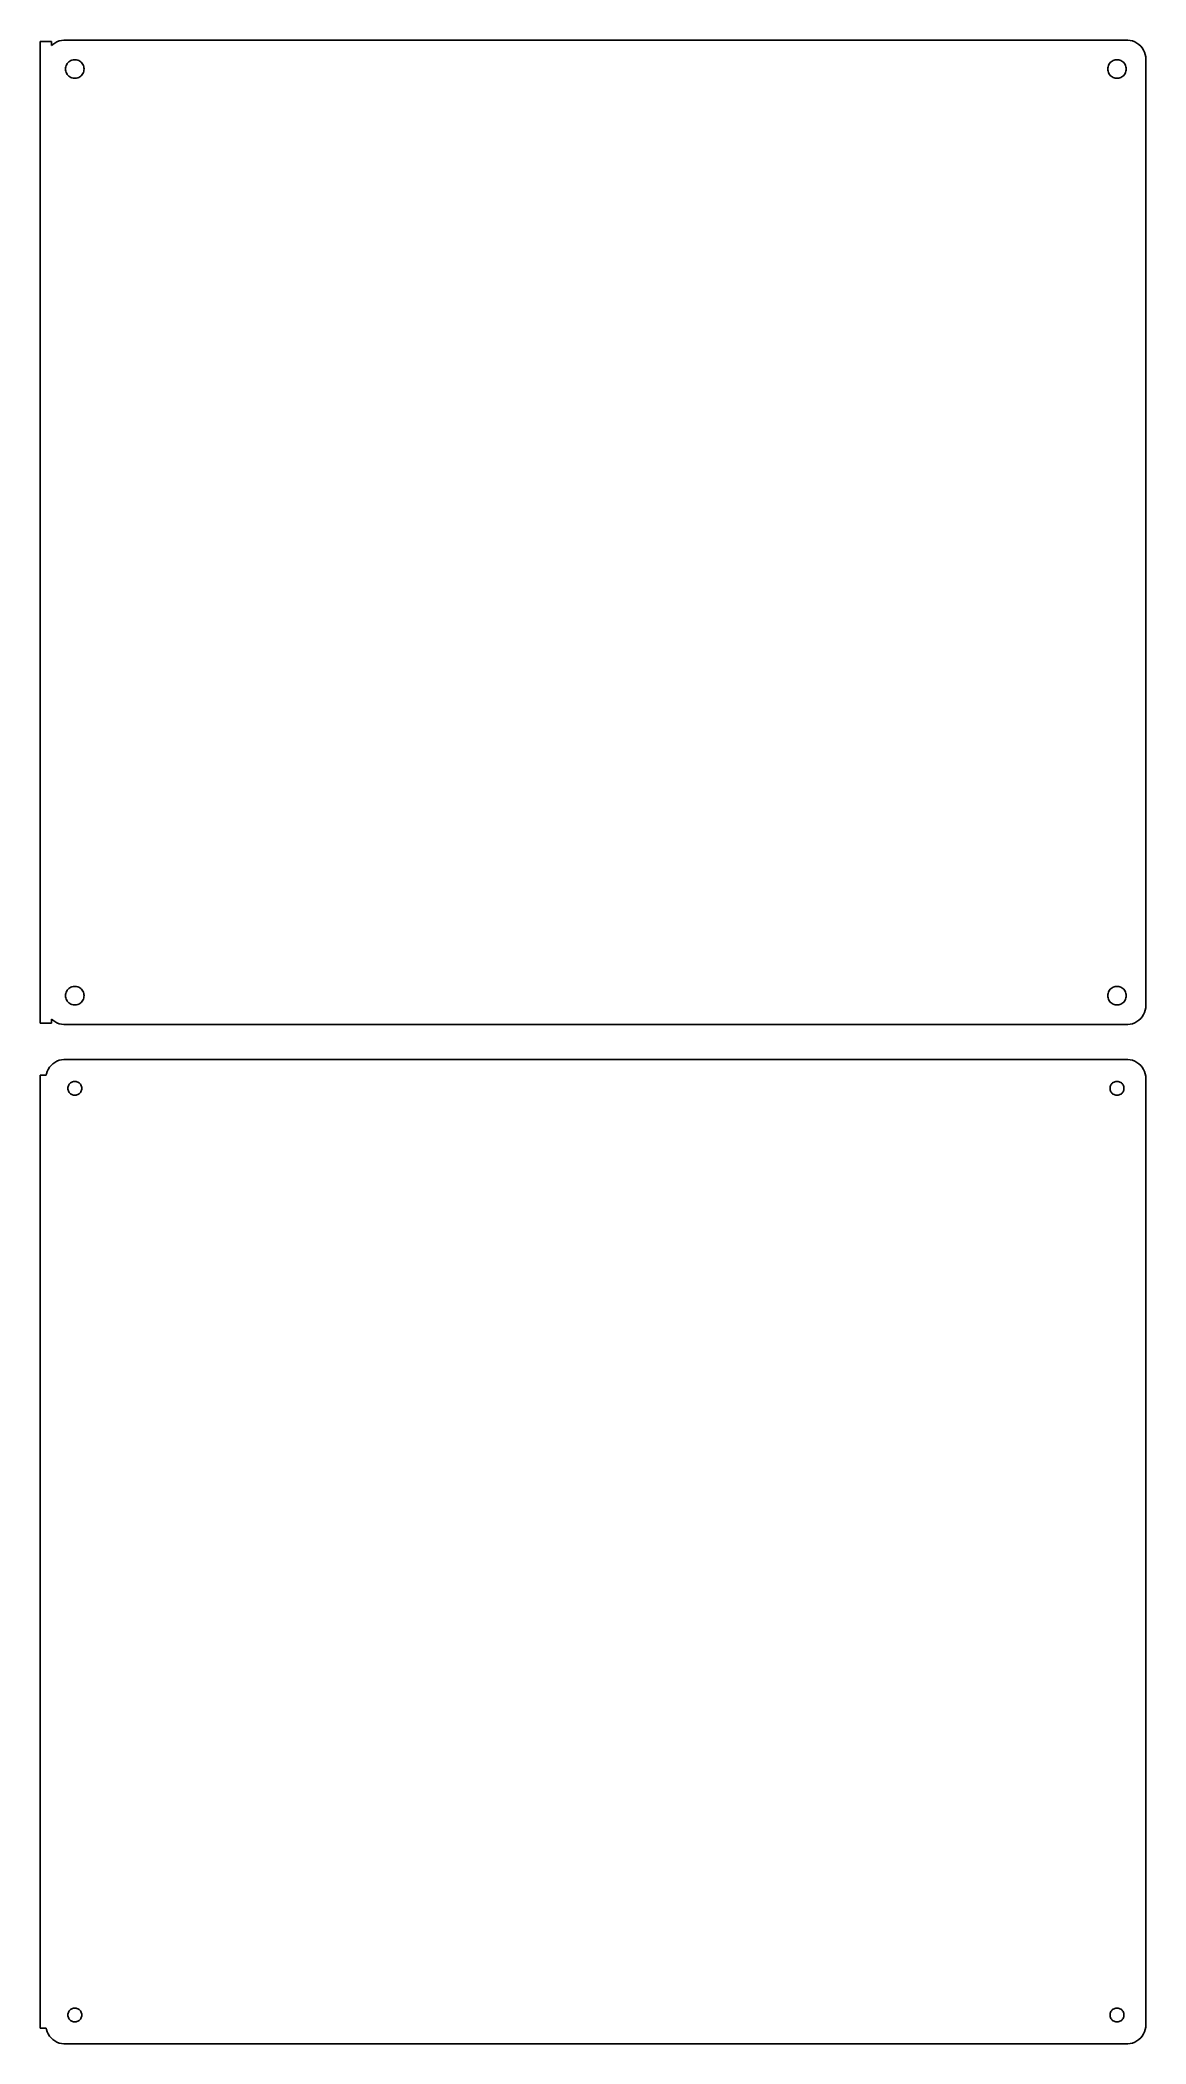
# Model space of a CAD drawing. Header units: metres. Extents: x -144 to 142, y 137 to 655.
import ezdxf

# ---------------------------------------------------------------- set-up
doc = ezdxf.new("R2010")
doc.units = ezdxf.units.M

msp = doc.modelspace()

# ---------------------------------------------------------------- linework, layer by layer
for p, q in [((-141, 655.115), (-144, 655.115)), ((-144, 655.115), (-144, 400.885)), ((-141, 654.059), (-141, 655.115)), ((-140.687, 654.353), (-141, 654.059)), ((-140.179, 654.722), (-140.687, 654.353)), ((-139.629, 655.024), (-140.179, 654.722)), ((-139.045, 655.255), (-139.629, 655.024)), ((-138.437, 655.411), (-139.045, 655.255)), ((-137.814, 655.49), (-138.437, 655.411)), ((137.814, 655.49), (-137.814, 655.49)), ((138.437, 655.411), (137.814, 655.49)), ((139.045, 655.255), (138.437, 655.411)), ((139.629, 655.024), (139.045, 655.255)), ((140.179, 654.722), (139.629, 655.024)), ((140.687, 654.353), (140.179, 654.722)), ((141.145, 653.923), (140.687, 654.353)), ((141.545, 653.439), (141.145, 653.923)), ((-137.325, 648.597), (-137.231, 648.883)), ((-137.231, 648.883), (-137.103, 649.156)), ((-137.103, 649.156), (-136.942, 649.411)), ((-136.942, 649.411), (-136.75, 649.643)), ((-136.75, 649.643), (-136.53, 649.849)), ((-136.53, 649.849), (-136.286, 650.026)), ((-136.286, 650.026), (-136.022, 650.172)), ((-136.022, 650.172), (-135.742, 650.283)), ((-135.742, 650.283), (-135.45, 650.357)), ((-135.45, 650.357), (-135.151, 650.395)), ((-135.151, 650.395), (-134.849, 650.395)), ((-134.849, 650.395), (-134.55, 650.357)), ((-134.55, 650.357), (-134.258, 650.283)), ((-134.258, 650.283), (-133.978, 650.172)), ((-133.978, 650.172), (-133.714, 650.026)), ((-133.714, 650.026), (-133.47, 649.849)), ((-133.47, 649.849), (-133.25, 649.643)), ((-133.25, 649.643), (-133.058, 649.411)), ((-133.058, 649.411), (-132.897, 649.156)), ((-132.897, 649.156), (-132.769, 648.883)), ((-132.769, 648.883), (-132.675, 648.597)), ((132.675, 648.597), (132.769, 648.883)), ((132.769, 648.883), (132.897, 649.156)), ((132.897, 649.156), (133.058, 649.411)), ((133.058, 649.411), (133.25, 649.643)), ((133.25, 649.643), (133.47, 649.849)), ((133.47, 649.849), (133.714, 650.026)), ((133.714, 650.026), (133.978, 650.172)), ((133.978, 650.172), (134.258, 650.283)), ((134.258, 650.283), (134.55, 650.357)), ((134.55, 650.357), (134.849, 650.395)), ((134.849, 650.395), (135.151, 650.395)), ((135.151, 650.395), (135.45, 650.357)), ((135.45, 650.357), (135.742, 650.283)), ((135.742, 650.283), (136.022, 650.172)), ((136.022, 650.172), (136.286, 650.026)), ((136.286, 650.026), (136.53, 649.849)), ((136.53, 649.849), (136.75, 649.643)), ((136.75, 649.643), (136.942, 649.411)), ((136.942, 649.411), (137.103, 649.156)), ((137.103, 649.156), (137.231, 648.883)), ((137.231, 648.883), (137.325, 648.597)), ((141.882, 652.909), (141.545, 653.439)), ((142.149, 652.341), (141.882, 652.909)), ((142.343, 651.743), (142.149, 652.341)), ((142.461, 651.127), (142.343, 651.743)), ((142.5, 650.5), (142.461, 651.127)), ((142.5, 405.5), (142.5, 650.5)), ((-137.4, 648), (-137.381, 648.301)), ((-137.381, 647.699), (-137.4, 648)), ((-137.381, 648.301), (-137.325, 648.597)), ((-137.325, 647.403), (-137.381, 647.699)), ((-137.231, 647.117), (-137.325, 647.403)), ((-137.103, 646.844), (-137.231, 647.117)), ((-136.942, 646.589), (-137.103, 646.844)), ((-136.75, 646.357), (-136.942, 646.589)), ((-136.53, 646.151), (-136.75, 646.357)), ((-136.286, 645.974), (-136.53, 646.151)), ((-136.022, 645.828), (-136.286, 645.974)), ((-135.742, 645.717), (-136.022, 645.828)), ((-135.45, 645.643), (-135.742, 645.717)), ((-135.151, 645.605), (-135.45, 645.643)), ((-134.849, 645.605), (-135.151, 645.605)), ((-134.55, 645.643), (-134.849, 645.605)), ((-134.258, 645.717), (-134.55, 645.643)), ((-133.978, 645.828), (-134.258, 645.717)), ((-133.714, 645.974), (-133.978, 645.828)), ((-133.47, 646.151), (-133.714, 645.974)), ((-133.25, 646.357), (-133.47, 646.151)), ((-133.058, 646.589), (-133.25, 646.357)), ((-132.897, 646.844), (-133.058, 646.589)), ((-132.769, 647.117), (-132.897, 646.844)), ((-132.675, 647.403), (-132.769, 647.117)), ((-132.675, 648.597), (-132.619, 648.301)), ((-132.619, 647.699), (-132.675, 647.403)), ((-132.619, 648.301), (-132.6, 648)), ((-132.6, 648), (-132.619, 647.699)), ((132.6, 648), (132.619, 648.301)), ((132.619, 647.699), (132.6, 648)), ((132.619, 648.301), (132.675, 648.597)), ((132.675, 647.403), (132.619, 647.699)), ((132.769, 647.117), (132.675, 647.403)), ((132.897, 646.844), (132.769, 647.117)), ((133.058, 646.589), (132.897, 646.844)), ((133.25, 646.357), (133.058, 646.589)), ((133.47, 646.151), (133.25, 646.357)), ((133.714, 645.974), (133.47, 646.151)), ((133.978, 645.828), (133.714, 645.974)), ((134.258, 645.717), (133.978, 645.828)), ((134.55, 645.643), (134.258, 645.717)), ((134.849, 645.605), (134.55, 645.643)), ((135.151, 645.605), (134.849, 645.605)), ((135.45, 645.643), (135.151, 645.605)), ((135.742, 645.717), (135.45, 645.643)), ((136.022, 645.828), (135.742, 645.717)), ((136.286, 645.974), (136.022, 645.828)), ((136.53, 646.151), (136.286, 645.974)), ((136.75, 646.357), (136.53, 646.151)), ((136.942, 646.589), (136.75, 646.357)), ((137.103, 646.844), (136.942, 646.589)), ((137.231, 647.117), (137.103, 646.844)), ((137.325, 647.403), (137.231, 647.117)), ((137.325, 648.597), (137.381, 648.301)), ((137.381, 647.699), (137.325, 647.403)), ((137.381, 648.301), (137.4, 648)), ((137.4, 648), (137.381, 647.699)), ((-136.53, 409.849), (-136.286, 410.026)), ((-136.286, 410.026), (-136.022, 410.172)), ((-136.022, 410.172), (-135.742, 410.283)), ((-135.742, 410.283), (-135.45, 410.357)), ((-135.45, 410.357), (-135.151, 410.395)), ((-135.151, 410.395), (-134.849, 410.395)), ((-134.849, 410.395), (-134.55, 410.357)), ((-134.55, 410.357), (-134.258, 410.283)), ((-134.258, 410.283), (-133.978, 410.172)), ((-133.978, 410.172), (-133.714, 410.026)), ((-133.714, 410.026), (-133.47, 409.849)), ((133.47, 409.849), (133.714, 410.026)), ((133.714, 410.026), (133.978, 410.172)), ((133.978, 410.172), (134.258, 410.283)), ((134.258, 410.283), (134.55, 410.357)), ((134.55, 410.357), (134.849, 410.395)), ((134.849, 410.395), (135.151, 410.395)), ((135.151, 410.395), (135.45, 410.357)), ((135.45, 410.357), (135.742, 410.283)), ((135.742, 410.283), (136.022, 410.172)), ((136.022, 410.172), (136.286, 410.026)), ((136.286, 410.026), (136.53, 409.849)), ((-137.4, 408), (-137.381, 408.301)), ((-137.381, 407.699), (-137.4, 408)), ((-137.381, 408.301), (-137.325, 408.597)), ((-137.325, 407.403), (-137.381, 407.699)), ((-137.325, 408.597), (-137.231, 408.883)), ((-137.231, 407.117), (-137.325, 407.403)), ((-137.231, 408.883), (-137.103, 409.156)), ((-137.103, 406.844), (-137.231, 407.117)), ((-137.103, 409.156), (-136.942, 409.411)), ((-136.942, 406.589), (-137.103, 406.844)), ((-136.942, 409.411), (-136.75, 409.643)), ((-136.75, 406.357), (-136.942, 406.589)), ((-136.75, 409.643), (-136.53, 409.849)), ((-136.53, 406.151), (-136.75, 406.357)), ((-136.286, 405.974), (-136.53, 406.151)), ((-136.022, 405.828), (-136.286, 405.974)), ((-135.742, 405.717), (-136.022, 405.828)), ((-135.45, 405.643), (-135.742, 405.717)), ((-135.151, 405.605), (-135.45, 405.643)), ((-134.849, 405.605), (-135.151, 405.605)), ((-134.55, 405.643), (-134.849, 405.605)), ((-134.258, 405.717), (-134.55, 405.643)), ((-133.978, 405.828), (-134.258, 405.717)), ((-133.714, 405.974), (-133.978, 405.828)), ((-133.47, 406.151), (-133.714, 405.974)), ((-133.47, 409.849), (-133.25, 409.643)), ((-133.25, 406.357), (-133.47, 406.151)), ((-133.25, 409.643), (-133.058, 409.411)), ((-133.058, 406.589), (-133.25, 406.357)), ((-133.058, 409.411), (-132.897, 409.156)), ((-132.897, 406.844), (-133.058, 406.589)), ((-132.897, 409.156), (-132.769, 408.883)), ((-132.769, 407.117), (-132.897, 406.844)), ((-132.769, 408.883), (-132.675, 408.597)), ((-132.675, 407.403), (-132.769, 407.117)), ((-132.675, 408.597), (-132.619, 408.301)), ((-132.619, 407.699), (-132.675, 407.403)), ((-132.619, 408.301), (-132.6, 408)), ((-132.6, 408), (-132.619, 407.699)), ((132.6, 408), (132.619, 408.301)), ((132.619, 407.699), (132.6, 408)), ((132.619, 408.301), (132.675, 408.597)), ((132.675, 407.403), (132.619, 407.699)), ((132.675, 408.597), (132.769, 408.883)), ((132.769, 407.117), (132.675, 407.403)), ((132.769, 408.883), (132.897, 409.156)), ((132.897, 406.844), (132.769, 407.117)), ((132.897, 409.156), (133.058, 409.411)), ((133.058, 406.589), (132.897, 406.844)), ((133.058, 409.411), (133.25, 409.643)), ((133.25, 406.357), (133.058, 406.589)), ((133.25, 409.643), (133.47, 409.849)), ((133.47, 406.151), (133.25, 406.357)), ((133.714, 405.974), (133.47, 406.151)), ((133.978, 405.828), (133.714, 405.974)), ((134.258, 405.717), (133.978, 405.828)), ((134.55, 405.643), (134.258, 405.717)), ((134.849, 405.605), (134.55, 405.643)), ((135.151, 405.605), (134.849, 405.605)), ((135.45, 405.643), (135.151, 405.605)), ((135.742, 405.717), (135.45, 405.643)), ((136.022, 405.828), (135.742, 405.717)), ((136.286, 405.974), (136.022, 405.828)), ((136.53, 406.151), (136.286, 405.974)), ((136.53, 409.849), (136.75, 409.643)), ((136.75, 406.357), (136.53, 406.151)), ((136.75, 409.643), (136.942, 409.411)), ((136.942, 406.589), (136.75, 406.357)), ((136.942, 409.411), (137.103, 409.156)), ((137.103, 406.844), (136.942, 406.589)), ((137.103, 409.156), (137.231, 408.883)), ((137.231, 407.117), (137.103, 406.844)), ((137.231, 408.883), (137.325, 408.597)), ((137.325, 407.403), (137.231, 407.117)), ((137.325, 408.597), (137.381, 408.301)), ((137.381, 407.699), (137.325, 407.403)), ((137.381, 408.301), (137.4, 408)), ((137.4, 408), (137.381, 407.699)), ((142.343, 404.257), (142.461, 404.873)), ((142.461, 404.873), (142.5, 405.5)), ((-144, 400.885), (-141, 400.885)), ((-141, 400.885), (-141, 401.941)), ((-141, 401.941), (-140.687, 401.647)), ((-140.687, 401.647), (-140.179, 401.278)), ((-140.179, 401.278), (-139.629, 400.976)), ((-139.629, 400.976), (-139.045, 400.745)), ((-139.045, 400.745), (-138.437, 400.589)), ((-138.437, 400.589), (-137.814, 400.51)), ((-137.814, 400.51), (137.814, 400.51)), ((137.814, 400.51), (138.437, 400.589)), ((138.437, 400.589), (139.045, 400.745)), ((139.045, 400.745), (139.629, 400.976)), ((139.629, 400.976), (140.179, 401.278)), ((140.179, 401.278), (140.687, 401.647)), ((140.687, 401.647), (141.145, 402.077)), ((141.145, 402.077), (141.545, 402.561)), ((141.545, 402.561), (141.882, 403.091)), ((141.882, 403.091), (142.149, 403.659)), ((142.149, 403.659), (142.343, 404.257)), ((-141.545, 389.439), (-141.882, 388.909)), ((-141.145, 389.923), (-141.545, 389.439)), ((-140.687, 390.353), (-141.145, 389.923)), ((-140.179, 390.722), (-140.687, 390.353)), ((-139.629, 391.024), (-140.179, 390.722)), ((-139.045, 391.255), (-139.629, 391.024)), ((-138.437, 391.411), (-139.045, 391.255)), ((-137.814, 391.49), (-138.437, 391.411)), ((137.814, 391.49), (-137.814, 391.49)), ((138.437, 391.411), (137.814, 391.49)), ((139.045, 391.255), (138.437, 391.411)), ((139.629, 391.024), (139.045, 391.255)), ((140.179, 390.722), (139.629, 391.024)), ((140.687, 390.353), (140.179, 390.722)), ((141.145, 389.923), (140.687, 390.353)), ((141.545, 389.439), (141.145, 389.923)), ((141.882, 388.909), (141.545, 389.439)), ((-142.4, 387.444), (-144, 387.444)), ((-144, 387.444), (-144, 140.556)), ((-142.343, 387.743), (-142.4, 387.444)), ((-142.149, 388.341), (-142.343, 387.743)), ((-141.882, 388.909), (-142.149, 388.341)), ((-136.8, 384), (-136.786, 384.226)), ((-136.786, 384.226), (-136.743, 384.448)), ((-136.743, 384.448), (-136.674, 384.663)), ((-136.674, 384.663), (-136.577, 384.867)), ((-136.577, 384.867), (-136.456, 385.058)), ((-136.456, 385.058), (-136.312, 385.232)), ((-136.312, 385.232), (-136.147, 385.387)), ((-136.147, 385.387), (-135.964, 385.52)), ((-135.964, 385.52), (-135.766, 385.629)), ((-135.766, 385.629), (-135.556, 385.712)), ((-135.556, 385.712), (-135.337, 385.768)), ((-135.337, 385.768), (-135.113, 385.796)), ((-135.113, 385.796), (-134.887, 385.796)), ((-134.887, 385.796), (-134.663, 385.768)), ((-134.663, 385.768), (-134.444, 385.712)), ((-134.444, 385.712), (-134.234, 385.629)), ((-134.234, 385.629), (-134.036, 385.52)), ((-134.036, 385.52), (-133.853, 385.387)), ((-133.853, 385.387), (-133.688, 385.232)), ((-133.688, 385.232), (-133.544, 385.058)), ((-133.544, 385.058), (-133.423, 384.867)), ((-133.423, 384.867), (-133.326, 384.663)), ((-133.326, 384.663), (-133.257, 384.448)), ((-133.257, 384.448), (-133.214, 384.226)), ((-133.214, 384.226), (-133.2, 384)), ((133.2, 384), (133.214, 384.226)), ((133.214, 384.226), (133.257, 384.448)), ((133.257, 384.448), (133.326, 384.663)), ((133.326, 384.663), (133.423, 384.867)), ((133.423, 384.867), (133.544, 385.058)), ((133.544, 385.058), (133.688, 385.232)), ((133.688, 385.232), (133.853, 385.387)), ((133.853, 385.387), (134.036, 385.52)), ((134.036, 385.52), (134.234, 385.629)), ((134.234, 385.629), (134.444, 385.712)), ((134.444, 385.712), (134.663, 385.768)), ((134.663, 385.768), (134.887, 385.796)), ((134.887, 385.796), (135.113, 385.796)), ((135.113, 385.796), (135.337, 385.768)), ((135.337, 385.768), (135.556, 385.712)), ((135.556, 385.712), (135.766, 385.629)), ((135.766, 385.629), (135.964, 385.52)), ((135.964, 385.52), (136.147, 385.387)), ((136.147, 385.387), (136.312, 385.232)), ((136.312, 385.232), (136.456, 385.058)), ((136.456, 385.058), (136.577, 384.867)), ((136.577, 384.867), (136.674, 384.663)), ((136.674, 384.663), (136.743, 384.448)), ((136.743, 384.448), (136.786, 384.226)), ((136.786, 384.226), (136.8, 384)), ((142.149, 388.341), (141.882, 388.909)), ((142.343, 387.743), (142.149, 388.341)), ((142.461, 387.127), (142.343, 387.743)), ((142.5, 386.5), (142.461, 387.127)), ((142.5, 141.5), (142.5, 386.5)), ((-136.786, 383.774), (-136.8, 384)), ((-136.743, 383.552), (-136.786, 383.774)), ((-136.674, 383.337), (-136.743, 383.552)), ((-136.577, 383.133), (-136.674, 383.337)), ((-136.456, 382.942), (-136.577, 383.133)), ((-136.312, 382.768), (-136.456, 382.942)), ((-136.147, 382.613), (-136.312, 382.768)), ((-135.964, 382.48), (-136.147, 382.613)), ((-135.766, 382.371), (-135.964, 382.48)), ((-135.556, 382.288), (-135.766, 382.371)), ((-135.337, 382.232), (-135.556, 382.288)), ((-135.113, 382.204), (-135.337, 382.232)), ((-134.887, 382.204), (-135.113, 382.204)), ((-134.663, 382.232), (-134.887, 382.204)), ((-134.444, 382.288), (-134.663, 382.232)), ((-134.234, 382.371), (-134.444, 382.288)), ((-134.036, 382.48), (-134.234, 382.371)), ((-133.853, 382.613), (-134.036, 382.48)), ((-133.688, 382.768), (-133.853, 382.613)), ((-133.544, 382.942), (-133.688, 382.768)), ((-133.423, 383.133), (-133.544, 382.942)), ((-133.326, 383.337), (-133.423, 383.133)), ((-133.257, 383.552), (-133.326, 383.337)), ((-133.214, 383.774), (-133.257, 383.552)), ((-133.2, 384), (-133.214, 383.774)), ((133.214, 383.774), (133.2, 384)), ((133.257, 383.552), (133.214, 383.774)), ((133.326, 383.337), (133.257, 383.552)), ((133.423, 383.133), (133.326, 383.337)), ((133.544, 382.942), (133.423, 383.133)), ((133.688, 382.768), (133.544, 382.942)), ((133.853, 382.613), (133.688, 382.768)), ((134.036, 382.48), (133.853, 382.613)), ((134.234, 382.371), (134.036, 382.48)), ((134.444, 382.288), (134.234, 382.371)), ((134.663, 382.232), (134.444, 382.288)), ((134.887, 382.204), (134.663, 382.232)), ((135.113, 382.204), (134.887, 382.204)), ((135.337, 382.232), (135.113, 382.204)), ((135.556, 382.288), (135.337, 382.232)), ((135.766, 382.371), (135.556, 382.288)), ((135.964, 382.48), (135.766, 382.371)), ((136.147, 382.613), (135.964, 382.48)), ((136.312, 382.768), (136.147, 382.613)), ((136.456, 382.942), (136.312, 382.768)), ((136.577, 383.133), (136.456, 382.942)), ((136.674, 383.337), (136.577, 383.133)), ((136.743, 383.552), (136.674, 383.337)), ((136.786, 383.774), (136.743, 383.552)), ((136.8, 384), (136.786, 383.774)), ((-136.312, 145.232), (-136.147, 145.387)), ((-136.147, 145.387), (-135.964, 145.52)), ((-135.964, 145.52), (-135.766, 145.629)), ((-135.766, 145.629), (-135.556, 145.712)), ((-135.556, 145.712), (-135.337, 145.768)), ((-135.337, 145.768), (-135.113, 145.796)), ((-135.113, 145.796), (-134.887, 145.796)), ((-134.887, 145.796), (-134.663, 145.768)), ((-134.663, 145.768), (-134.444, 145.712)), ((-134.444, 145.712), (-134.234, 145.629)), ((-134.234, 145.629), (-134.036, 145.52)), ((-134.036, 145.52), (-133.853, 145.387)), ((-133.853, 145.387), (-133.688, 145.232)), ((133.688, 145.232), (133.853, 145.387)), ((133.853, 145.387), (134.036, 145.52)), ((134.036, 145.52), (134.234, 145.629)), ((134.234, 145.629), (134.444, 145.712)), ((134.444, 145.712), (134.663, 145.768)), ((134.663, 145.768), (134.887, 145.796)), ((134.887, 145.796), (135.113, 145.796)), ((135.113, 145.796), (135.337, 145.768)), ((135.337, 145.768), (135.556, 145.712)), ((135.556, 145.712), (135.766, 145.629)), ((135.766, 145.629), (135.964, 145.52)), ((135.964, 145.52), (136.147, 145.387)), ((136.147, 145.387), (136.312, 145.232)), ((-144, 140.556), (-142.4, 140.556)), ((-142.4, 140.556), (-142.343, 140.257)), ((-142.343, 140.257), (-142.149, 139.659)), ((-136.8, 144), (-136.786, 144.226)), ((-136.786, 143.774), (-136.8, 144)), ((-136.786, 144.226), (-136.743, 144.448)), ((-136.743, 143.552), (-136.786, 143.774)), ((-136.743, 144.448), (-136.674, 144.663)), ((-136.674, 143.337), (-136.743, 143.552)), ((-136.674, 144.663), (-136.577, 144.867)), ((-136.577, 143.133), (-136.674, 143.337)), ((-136.577, 144.867), (-136.456, 145.058)), ((-136.456, 142.942), (-136.577, 143.133)), ((-136.456, 145.058), (-136.312, 145.232)), ((-136.312, 142.768), (-136.456, 142.942)), ((-136.147, 142.613), (-136.312, 142.768)), ((-135.964, 142.48), (-136.147, 142.613)), ((-135.766, 142.371), (-135.964, 142.48)), ((-135.556, 142.288), (-135.766, 142.371)), ((-135.337, 142.232), (-135.556, 142.288)), ((-135.113, 142.204), (-135.337, 142.232)), ((-134.887, 142.204), (-135.113, 142.204)), ((-134.663, 142.232), (-134.887, 142.204)), ((-134.444, 142.288), (-134.663, 142.232)), ((-134.234, 142.371), (-134.444, 142.288)), ((-134.036, 142.48), (-134.234, 142.371)), ((-133.853, 142.613), (-134.036, 142.48)), ((-133.688, 142.768), (-133.853, 142.613)), ((-133.688, 145.232), (-133.544, 145.058)), ((-133.544, 142.942), (-133.688, 142.768)), ((-133.544, 145.058), (-133.423, 144.867)), ((-133.423, 143.133), (-133.544, 142.942)), ((-133.423, 144.867), (-133.326, 144.663)), ((-133.326, 143.337), (-133.423, 143.133)), ((-133.326, 144.663), (-133.257, 144.448)), ((-133.257, 143.552), (-133.326, 143.337)), ((-133.257, 144.448), (-133.214, 144.226)), ((-133.214, 143.774), (-133.257, 143.552)), ((-133.214, 144.226), (-133.2, 144)), ((-133.2, 144), (-133.214, 143.774)), ((133.2, 144), (133.214, 144.226)), ((133.214, 143.774), (133.2, 144)), ((133.214, 144.226), (133.257, 144.448)), ((133.257, 143.552), (133.214, 143.774)), ((133.257, 144.448), (133.326, 144.663)), ((133.326, 143.337), (133.257, 143.552)), ((133.326, 144.663), (133.423, 144.867)), ((133.423, 143.133), (133.326, 143.337)), ((133.423, 144.867), (133.544, 145.058)), ((133.544, 142.942), (133.423, 143.133)), ((133.544, 145.058), (133.688, 145.232)), ((133.688, 142.768), (133.544, 142.942)), ((133.853, 142.613), (133.688, 142.768)), ((134.036, 142.48), (133.853, 142.613)), ((134.234, 142.371), (134.036, 142.48)), ((134.444, 142.288), (134.234, 142.371)), ((134.663, 142.232), (134.444, 142.288)), ((134.887, 142.204), (134.663, 142.232)), ((135.113, 142.204), (134.887, 142.204)), ((135.337, 142.232), (135.113, 142.204)), ((135.556, 142.288), (135.337, 142.232)), ((135.766, 142.371), (135.556, 142.288)), ((135.964, 142.48), (135.766, 142.371)), ((136.147, 142.613), (135.964, 142.48)), ((136.312, 142.768), (136.147, 142.613)), ((136.312, 145.232), (136.456, 145.058)), ((136.456, 142.942), (136.312, 142.768)), ((136.456, 145.058), (136.577, 144.867)), ((136.577, 143.133), (136.456, 142.942)), ((136.577, 144.867), (136.674, 144.663)), ((136.674, 143.337), (136.577, 143.133)), ((136.674, 144.663), (136.743, 144.448)), ((136.743, 143.552), (136.674, 143.337)), ((136.743, 144.448), (136.786, 144.226)), ((136.786, 143.774), (136.743, 143.552)), ((136.786, 144.226), (136.8, 144)), ((136.8, 144), (136.786, 143.774)), ((142.149, 139.659), (142.343, 140.257)), ((142.343, 140.257), (142.461, 140.873)), ((142.461, 140.873), (142.5, 141.5)), ((-142.149, 139.659), (-141.882, 139.091)), ((-141.882, 139.091), (-141.545, 138.561)), ((-141.545, 138.561), (-141.145, 138.077)), ((-141.145, 138.077), (-140.687, 137.647)), ((-140.687, 137.647), (-140.179, 137.278)), ((-140.179, 137.278), (-139.629, 136.976)), ((-139.629, 136.976), (-139.045, 136.745)), ((-139.045, 136.745), (-138.437, 136.589)), ((-138.437, 136.589), (-137.814, 136.51)), ((-137.814, 136.51), (137.814, 136.51)), ((137.814, 136.51), (138.437, 136.589)), ((138.437, 136.589), (139.045, 136.745)), ((139.045, 136.745), (139.629, 136.976)), ((139.629, 136.976), (140.179, 137.278)), ((140.179, 137.278), (140.687, 137.647)), ((140.687, 137.647), (141.145, 138.077)), ((141.145, 138.077), (141.545, 138.561)), ((141.545, 138.561), (141.882, 139.091)), ((141.882, 139.091), (142.149, 139.659))]:
    msp.add_line(p, q)

doc.saveas('drawing.dxf')
